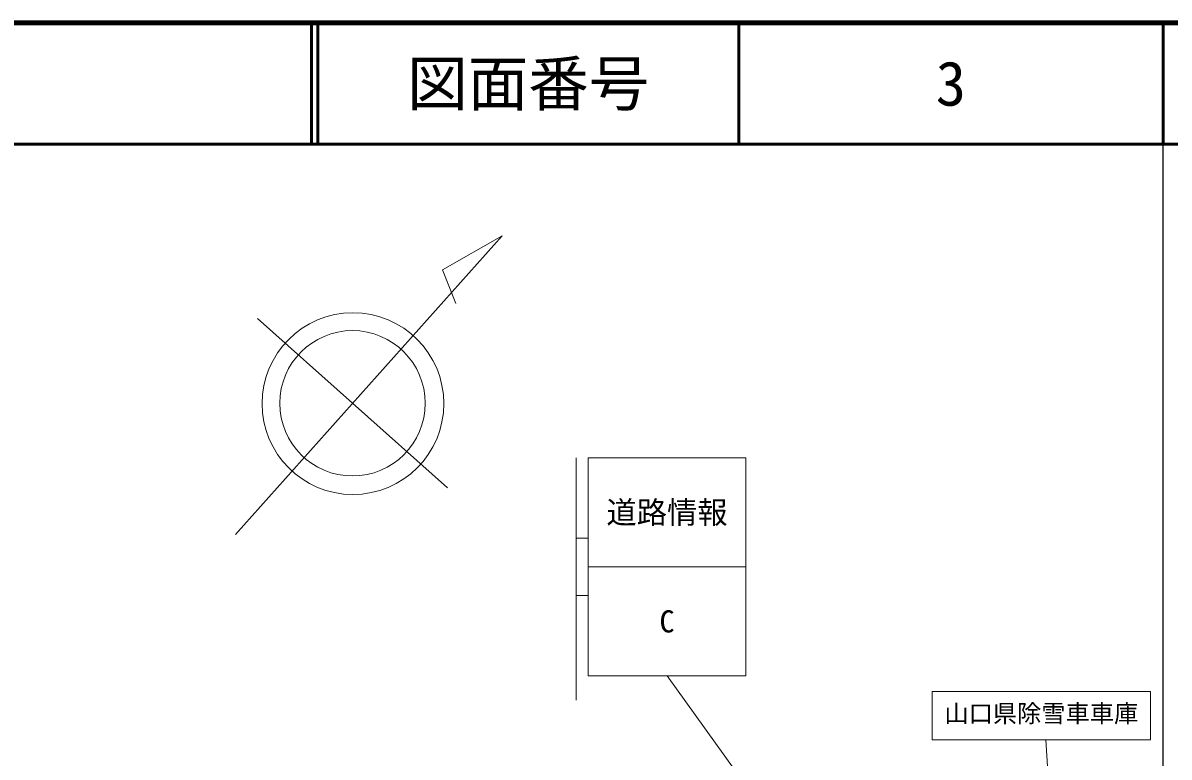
# Model space of a CAD drawing. Units: millimetres at full size, sheet at 1:1000; details may follow other scales. Extents: x 40000 to 680000, y 20000 to 380000.
# Drawn here: x 484923 to 579500, y 319388 to 380000 of the extents above; entities that cross this region are included whole.
import ezdxf
from ezdxf.enums import TextEntityAlignment as Align

# ---------------------------------------------------------------- set-up
doc = ezdxf.new("R2010")
doc.units = ezdxf.units.MM
doc.header["$LTSCALE"] = 1000
for name, color, linetype, lineweight in [('M-BMK-HTXT', 7, 'Continuous', 13), ('M-BMK-SRVR', 3, 'Continuous', 13), ('M-STR-HTXT', 7, 'Continuous', 13), ('M-STR-STRC', 7, 'Continuous', 13), ('M-TTL', 2, 'Continuous', 140), ('M-TTL-BAND', 7, 'Continuous', 25), ('M-TTL-LINE', 7, 'Continuous', 50)]:
    doc.layers.add(name, color=color, linetype=linetype, lineweight=lineweight)
doc.layers.add('M-TTL-TXT', color=7, linetype='Continuous')
doc.styles.add('ＭＳ ゴシック', font='')
doc.styles.get('ＭＳ ゴシック').set_extended_font_data('MS Gothic')

msp = doc.modelspace()

# ---------------------------------------------------------------- linework, layer by layer
at = {"layer": 'M-BMK-HTXT'}
msp.add_lwpolyline([(559961, 320814), (577961, 320814), (577961, 324814), (559961, 324814)], close=True, dxfattribs=at)
at = {"layer": 'M-BMK-SRVR'}
for p, q in [((502470, 337776), (524458, 362422)), ((524458, 362422), (519535, 359616)), ((519535, 359616), (520640, 356826)), ((504288, 355586), (519958, 341606))]:
    msp.add_line(p, q, dxfattribs=at)
for centre, radius in [((512155, 348567), 7500), ((512123, 348596), 6000)]:
    msp.add_circle(centre, radius, dxfattribs=at)
at = {"layer": 'M-STR-HTXT'}
for p, q in [((568123, 284419), (538072, 326091)), ((569326, 320814), (571033, 293781))]:
    msp.add_line(p, q, dxfattribs=at)
at = {"layer": 'M-STR-STRC'}
for p, q in [((530572, 344091), (530572, 324091)), ((531572, 344091), (531572, 326091)), ((531572, 344091), (544572, 344091)), ((544572, 344091), (544572, 326091)), ((530572, 337466), (531572, 337466)), ((531572, 335091), (544572, 335091)), ((530572, 332716), (531572, 332716)), ((531572, 326091), (544572, 326091))]:
    msp.add_line(p, q, dxfattribs=at)
at = {"layer": 'M-TTL'}
msp.add_line((680000, 380000), (40000, 380000), dxfattribs=at)
at = {"layer": 'M-TTL-BAND'}
msp.add_line((579000, 20000), (579000, 370000), dxfattribs=at)
at = {"layer": 'M-TTL-LINE'}
for p, q in [((508747, 380000), (508747, 370000)), ((509247, 380000), (509247, 370000)), ((543997, 380000), (543997, 370000)), ((579000, 380000), (579000, 370000)), ((40000, 370000), (680000, 370000))]:
    msp.add_line(p, q, dxfattribs=at)

# ---------------------------------------------------------------- texts
at = {"layer": 'M-BMK-HTXT', "style": 'ＭＳ ゴシック'}
msp.add_text('山口県除雪車車庫', height=1466, dxfattribs=at).set_placement((560961, 321814), align=Align.BOTTOM_LEFT)
at = {"layer": 'M-STR-STRC', "style": 'ＭＳ ゴシック'}
for s, p in [('道路情報', (538072, 339591)), ('C', (538072, 330591))]:
    msp.add_text(s, height=1833, dxfattribs=at).set_placement(p, align=Align.MIDDLE_CENTER)
at = {"layer": 'M-TTL-TXT', "style": 'ＭＳ ゴシック'}
for s, p in [('図面番号', (526622, 375000)), ('3', (561497, 375000))]:
    msp.add_text(s, height=3666, dxfattribs=at).set_placement(p, align=Align.MIDDLE_CENTER)

doc.saveas('drawing.dxf')
